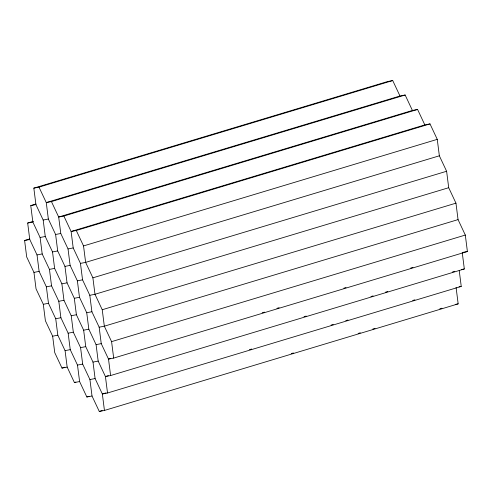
<?xml version="1.0" encoding="UTF-8"?>
<svg xmlns="http://www.w3.org/2000/svg" width="492" height="492" viewBox="0 0 492 492"><rect width="100%" height="100%" fill="white"/><g stroke="black" fill="none" stroke-linecap="round" stroke-linejoin="round"><path stroke-width="0.74" d="M33.831 188.135L387.555 81.555L392.721 80.553L399.984 96.001L405.15 95.005L412.407 110.454L417.579 109.452L424.836 124.906L430.002 123.904L437.259 139.353L439.35 155.804L446.613 171.259L448.704 187.71L455.961 203.159L458.052 219.61L465.309 235.059L467.4 251.51L113.677 358.09L108.511 359.092L101.247 343.637L99.156 327.186L91.899 311.737L89.808 295.286L82.551 279.837L80.46 263.386L73.203 247.937L71.112 231.486L63.855 216.031L58.683 217.033L51.426 201.585L46.26 202.581L38.997 187.132L33.831 188.135L35.922 204.586L43.179 220.035L45.27 236.486L52.527 251.935L54.618 268.386L61.881 283.841L63.972 300.292L71.229 315.741L73.32 332.192L80.577 347.641L82.668 364.092L89.925 379.547L92.016 395.998L99.279 411.447L104.445 410.445L458.169 303.865L456.078 287.414M38.997 187.132L392.721 80.553M92.016 395.998L86.85 396.995L79.593 381.546L77.502 365.095L70.239 349.646L68.154 333.195L60.891 317.74L58.8 301.288L51.543 285.84L49.452 269.388L42.195 253.94L40.104 237.488L32.847 222.033L30.756 205.582L35.904 204.032M399.984 96.001L46.26 202.581L48.351 219.032L55.608 234.487L57.699 250.938L64.956 266.387L67.047 282.838L74.304 298.287L76.395 314.739L83.652 330.193L85.743 346.645L93.006 362.094L95.097 378.545L102.354 393.994L104.445 410.445M51.426 201.585L405.15 95.005M79.593 381.546L74.421 382.548L67.164 367.094L65.073 350.642L57.816 335.193L55.725 318.742L48.468 303.293L46.377 286.842L39.12 271.387L37.029 254.936L29.766 239.487L27.675 223.036L33.561 221.265M412.407 110.454L58.683 217.033L60.774 233.485L68.031 248.934L70.122 265.385L77.385 280.84L79.476 297.291L86.733 312.74L88.824 329.191L96.081 344.64L98.172 361.091L105.429 376.546L107.52 392.997L102.354 393.994L106.032 392.887M63.855 216.031L417.579 109.452M67.164 367.094L61.998 368.096L54.741 352.647L52.65 336.196L45.387 320.741L43.296 304.29L36.039 288.841L33.948 272.39L26.691 256.941L24.6 240.49L29.748 238.94M424.836 124.906L71.112 231.486L76.278 230.484L430.002 123.904M113.677 358.09L111.586 341.639L104.329 326.19L102.238 309.739L94.981 294.284L92.89 277.832L85.626 262.384L83.535 245.932L437.259 139.353M439.35 155.804L85.626 262.384L80.46 263.386M92.89 277.832L446.613 171.259M448.704 187.71L94.981 294.284L89.808 295.286M102.238 309.739L455.961 203.159M458.052 219.61L104.329 326.19L99.156 327.186M111.586 341.639L465.309 235.059M61.998 368.096L64.938 367.21M110.712 358.428L108.511 359.092L110.602 375.544L105.429 376.546L108.375 375.654M262.205 312.783L264.413 312.119M276.916 308.349L279.118 307.685M343.834 288.189L346.042 287.519M410.752 268.023L412.96 267.359M74.421 382.548L75.897 382.106M303.988 316.719L306.196 316.055M370.906 296.553L373.114 295.889M385.617 292.119L387.819 291.455M452.535 271.959L454.743 271.295M110.602 375.544L464.325 268.964L462.234 252.513M86.85 396.995L89.058 396.331M249.432 349.677L251.64 349.012M331.061 325.083L333.268 324.419M345.771 320.655L347.973 319.991M412.69 300.489L414.897 299.825M107.52 392.997L461.244 286.418L459.251 270.711M99.279 411.447L102.219 410.562M291.215 353.613L293.423 352.948M358.133 333.453L360.341 332.789M372.844 329.019L375.052 328.355M439.762 308.859L441.97 308.189M30.756 205.582L35.922 204.586M27.675 223.036L32.847 222.033M43.179 220.035L48.351 219.032M24.6 240.49L29.766 239.487M40.104 237.488L45.27 236.486M55.608 234.487L60.774 233.485M37.029 254.936L42.195 253.94M52.527 251.935L57.699 250.938M68.031 248.934L73.203 247.937M33.948 272.39L39.12 271.387M49.452 269.388L54.618 268.386M64.956 266.387L70.122 265.385M46.377 286.842L51.543 285.84M61.881 283.841L67.047 282.838M77.385 280.84L82.551 279.837M43.296 304.29L48.468 303.293M58.8 301.288L63.972 300.292M74.304 298.287L79.476 297.291M55.725 318.742L60.891 317.74M71.229 315.741L76.395 314.739M86.733 312.74L91.899 311.737M462.972 252.371L467.4 251.51M52.65 336.196L57.816 335.193M68.154 333.195L73.32 332.192M83.652 330.193L88.824 329.191M461.367 269.536L464.325 268.964M65.073 350.642L70.239 349.646M80.577 347.641L85.743 346.645M96.081 344.64L101.247 343.637M459.03 286.842L461.244 286.418M77.502 365.095L82.668 364.092M93.006 362.094L98.172 361.091M455.217 304.437L458.169 303.865M89.925 379.547L95.097 378.545M76.278 230.484L83.535 245.932"/></g></svg>
